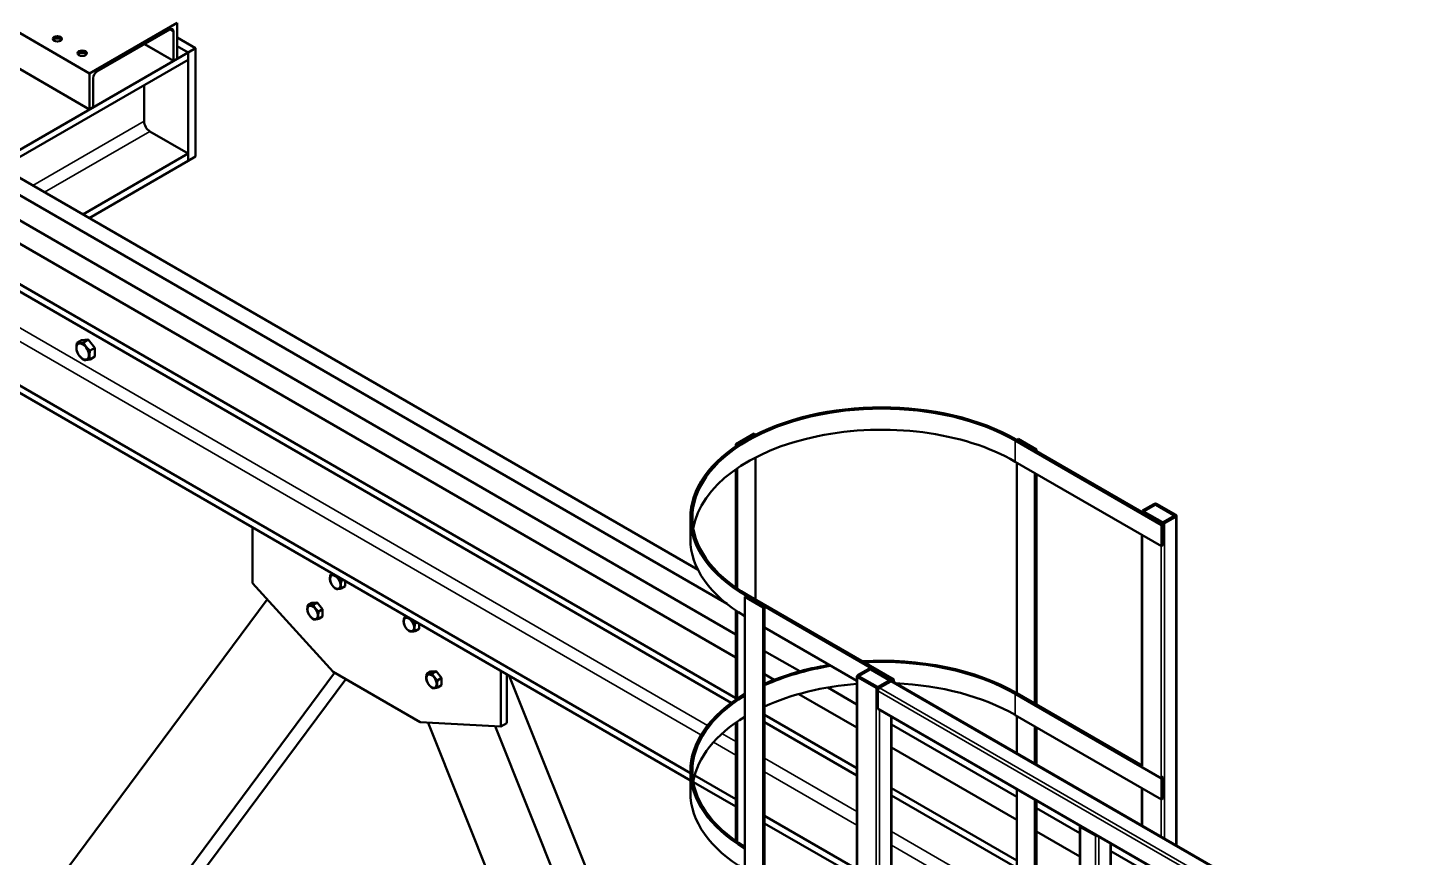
# Model space of a CAD drawing. Header units: millimetres. Extents: x 0 to 15979, y 0 to 11286.
# Drawn here: x 2648 to 5329, y 5915 to 7519 of the extents above; entities that cross this region are included whole.
import ezdxf

# ---------------------------------------------------------------- set-up
doc = ezdxf.new("R2010")
doc.units = ezdxf.units.MM
doc.header["$LTSCALE"] = 19
doc.layers.add('Видимые тонкие (ГОСТ)', color=7, linetype='Continuous', lineweight=35)
doc.layers.add('Видимый контур (ГОСТ)', color=7, linetype='Continuous', lineweight=50)

msp = doc.modelspace()

# ---------------------------------------------------------------- linework, layer by layer
at = {"layer": 'Видимые тонкие (ГОСТ)'}
for p, q in [((920.5, 7927.1), (3963.5, 6170.2)), ((909.2, 7907.5), (3950.5, 6151.6)), ((2922.3, 7515.9), (2929.7, 7511.6)), ((2874.3, 7488.2), (2929.7, 7456.2)), ((2872.8, 7338.4), (2657.5, 7214.1)), ((2884.1, 7318.8), (2680.1, 7201)), ((4561.7, 6722.5), (4558.9, 6720.9)), ((4558.9, 6720.9), (4558.9, 6680.1)), ((4807.5, 6584.3), (4807.5, 6583.1)), ((4829.4, 6597), (4829.4, 6596.2)), ((4831.5, 6597), (4831.5, 6596.2)), ((4867.6, 6576.2), (4867.6, 6574.9)), ((4869.7, 6573.7), (4869.7, 5938.4)), ((4847.8, 5951), (4847.8, 6561.1)), ((4805.3, 6537.8), (4805.3, 6092)), ((4841.4, 6517), (4841.4, 6071.2)), ((4038.5, 6420.4), (4041.3, 6422.1)), ((4277.8, 6278.6), (4277.8, 6277.7)), ((4280, 6278.6), (4280, 6277.7)), ((4253.8, 6263.5), (4253.8, 5602.4)), ((4255.9, 6265.9), (4255.9, 6264.7)), ((4316, 6257.7), (4316, 6256.5)), ((4318.1, 6255.3), (7921.2, 4175.1)), ((4289.9, 6242.6), (4289.9, 5581.6)), ((4293, 6237.1), (7921.2, 4142.4)), ((4296.2, 6242.6), (7921.2, 4149.7)), ((4561.7, 6232.6), (4558.9, 6231)), ((4558.9, 6231), (4558.9, 6190.2)), ((4293, 6203.6), (7921.2, 4108.9)), ((4296.2, 5752.7), (4296.2, 6200.3)), ((4318.1, 6187.6), (4318.1, 5765.4)), ((3991.3, 6154.2), (4018, 6138.7)), ((3974.8, 6137.6), (4018, 6112.6)), ((4073.8, 6106.5), (4252.5, 6003.3)), ((4073.8, 6080.4), (4252.5, 5977.2)), ((4805.3, 6047.9), (4805.3, 5975.5)), ((4841.4, 6027.1), (4841.4, 5954.7)), ((4319.5, 5964.7), (4561.7, 5824.8)), ((4685.1, 4933.4), (4685.1, 5973.6)), ((4714.1, 5182), (4714.1, 5956.9)), ((4720.5, 5507.8), (4720.5, 5955.3)), ((4319.5, 5938.5), (4561.7, 5798.7)), ((4742.4, 5520.4), (4742.4, 5942.7))]:
    msp.add_line(p, q, dxfattribs=at)
at = {"layer": 'Видимый контур (ГОСТ)'}
for p, q in [((945.6, 8169), (4001, 6404.9)), ((1013.5, 8163.2), (3945, 6470.7)), ((903.2, 8144.5), (4018, 6346.1)), ((903.2, 8099.6), (4018, 6301.2)), ((835.3, 8060.4), (4018, 6222.8)), ((835.3, 8046.1), (4009.2, 6213.6)), ((835.3, 7864.8), (3930.1, 6078)), ((835.3, 7850.5), (3930.1, 6063.7)), ((2588.9, 7533.7), (2767.1, 7430.8)), ((2767.1, 7430.8), (2936.8, 7528.8)), ((2922.3, 7515.9), (2781.6, 7434.6)), ((2929.7, 7456.2), (2929.7, 7511.6)), ((2936.8, 7528.8), (2936.8, 7459.4)), ((2873.7, 7487.8), (2929.8, 7455.4)), ((2972.2, 7479.8), (2936.8, 7500.2)), ((2958, 7471.7), (2936.8, 7483.9)), ((2958, 7471.7), (2936.8, 7483.9)), ((2958, 7471.7), (2586.1, 7256.9)), ((2588.9, 7464.3), (2767.1, 7361.4)), ((2958, 7457.4), (2597, 7249)), ((2929.8, 7455.4), (2936.8, 7459.4)), ((2972.2, 7479.8), (2958, 7471.7)), ((2958, 7457.4), (2958, 7471.7)), ((2958, 7261.8), (2958, 7471.7)), ((2972.2, 7270), (2972.2, 7479.8)), ((2767.1, 7361.4), (2767.1, 7430.8)), ((2774.2, 7421.8), (2774.2, 7366.3)), ((2872.8, 7338.4), (2872.8, 7408.2)), ((2767.1, 7361.4), (2774.1, 7365.5)), ((2958, 7276.1), (2884.1, 7318.8)), ((2958, 7276.1), (2754, 7158.3)), ((2958, 7261.8), (2958, 7276.1)), ((2972.2, 7270), (2958, 7261.8)), ((2958, 7261.8), (2766.4, 7151.2)), ((2742.8, 6909.7), (2751.9, 6914.9)), ((2751.9, 6914.9), (2764.6, 6916.1)), ((2755.5, 6910.8), (2764.6, 6916.1)), ((2764.6, 6916.1), (2777.4, 6900.2)), ((2768.3, 6895), (2777.4, 6900.2)), ((2777.4, 6900.2), (2777.4, 6883.3)), ((2768.3, 6878), (2777.4, 6883.3)), ((4053.3, 6734.4), (4018, 6714)), ((4056.2, 6732.7), (4020.8, 6712.3)), ((4053.3, 6734.4), (4056.2, 6732.7)), ((4056.2, 6732.1), (4056.2, 6732.7)), ((4018, 6714), (4018, 6709.7)), ((4018, 6714), (4020.8, 6712.3)), ((4020.8, 6712.3), (4020.8, 6711.6)), ((4558.9, 6720.9), (4841.8, 6557.6)), ((4561.7, 6722.5), (4564.6, 6724.2)), ((4561.7, 6722.5), (4844.6, 6559.2)), ((4561.7, 6722.5), (4597.1, 6702.1)), ((4564.6, 6724.2), (4599.9, 6703.8)), ((4056.2, 6413.5), (4056.2, 6688.2)), ((4841.8, 6516.8), (4558.9, 6680.1)), ((4561.7, 6232.6), (4561.7, 6678.4)), ((4597.1, 6702.1), (4599.9, 6703.8)), ((4599.9, 6703.8), (4599.9, 6700.5)), ((4018, 6665.3), (4018, 6436.9)), ((4020.8, 6667.2), (4020.8, 6434.9)), ((4597.1, 6658), (4597.1, 6212.2)), ((4599.9, 6656.4), (4599.9, 6210.6)), ((4805.3, 6585.6), (4827.3, 6598.2)), ((4833.6, 6598.2), (4869.7, 6577.4)), ((3930.1, 6571.5), (3930.1, 6530.7)), ((4804, 6582.6), (4804, 6583.7)), ((4841.4, 6561.1), (4805.3, 6581.9)), ((4829.4, 6597), (4807.5, 6584.3)), ((4807.5, 6583.1), (4843.5, 6562.3)), ((4829.7, 6596.4), (4808.5, 6584.1)), ((4808.5, 6583.3), (4808.5, 6584.1)), ((4808.5, 6582.5), (4808.5, 6583.3)), ((4808.5, 6583.3), (4843.9, 6562.9)), ((4829.7, 6596.4), (4831.1, 6596.4)), ((4866.5, 6576), (4831.1, 6596.4)), ((4867.6, 6576.2), (4831.5, 6597)), ((4845.3, 6562.9), (4866.5, 6575.2)), ((4845.6, 6562.3), (4867.6, 6574.9)), ((4869.7, 6573.7), (4847.8, 6561.1)), ((4866.5, 6576), (4866.5, 6575.2)), ((4866.5, 6575.2), (4866.5, 6574.3)), ((4871, 5937.6), (4871, 6575.6)), ((3082.5, 6553.1), (3082.5, 6445.3)), ((4844.6, 6559.2), (4841.8, 6557.6)), ((4841.8, 6557.6), (4841.8, 6516.8)), ((4845.3, 6562.9), (4843.9, 6562.9)), ((4843.9, 6562.9), (4843.9, 6562.1)), ((4844.6, 6518.4), (4844.6, 6559.2)), ((4845.3, 6562.1), (4845.3, 6562.9)), ((4804, 6092.8), (4804, 6538.6)), ((4844.6, 6518.4), (4841.8, 6516.8)), ((3233.3, 6461.3), (3237.4, 6463.7)), ((3082.5, 6445.3), (3238.5, 6273.6)), ((3254.5, 6449.1), (3258.6, 6451.4)), ((3254.5, 6434.9), (3262.1, 6439.3)), ((3262.1, 6449.4), (3262.1, 6439.3)), ((2660.4, 5807.6), (3111.2, 6413.7)), ((4035.7, 6418.8), (4038.5, 6420.4)), ((4035.7, 6418.8), (4071, 6398.4)), ((4035.7, 3880.3), (4035.7, 6418.8)), ((4321.3, 6257.1), (4038.5, 6420.4)), ((4038.5, 6420.4), (4073.8, 6400)), ((4324.2, 6258.8), (4041.3, 6422.1)), ((3189.6, 6402.6), (3197.2, 6406.9)), ((3197.2, 6406.9), (3207.8, 6407.9)), ((3200.2, 6403.5), (3207.8, 6407.9)), ((3207.8, 6407.9), (3218.4, 6394.7)), ((3210.8, 6390.3), (3218.4, 6394.7)), ((3218.4, 6394.7), (3218.4, 6380.6)), ((4018, 6392.5), (4018, 6219.8)), ((4020.8, 6390.5), (4020.8, 6221.7)), ((4071, 6398.4), (4073.8, 6400)), ((4071, 6398.4), (4071, 3859.9)), ((4073.8, 6400), (4073.8, 3861.5)), ((3210.8, 6376.2), (3218.4, 6380.6)), ((3376.1, 6378.9), (3380.1, 6381.3)), ((3397.3, 6366.7), (3401.3, 6369)), ((3397.3, 6352.5), (3404.9, 6356.9)), ((3404.9, 6367), (3404.9, 6356.9)), ((4252.5, 6256.1), (4073.8, 6359.2)), ((4073.8, 6313.9), (4141.8, 6274.7)), ((3563.3, 6167.7), (3563.3, 6275.5)), ((4253.8, 6267.1), (4275.7, 6279.8)), ((4277.8, 6278.6), (4255.9, 6265.9)), ((4278.2, 6277.9), (4257, 6265.7)), ((4278.2, 6277.9), (4279.6, 6277.9)), ((4315, 6257.5), (4279.6, 6277.9)), ((4316, 6257.7), (4280, 6278.6)), ((4282.1, 6279.8), (4318.1, 6259)), ((2795.8, 5672.6), (3241.5, 6271.9)), ((2813.9, 5655.7), (3263, 6259.5)), ((3238.5, 6273.6), (3407.3, 6176.1)), ((3419.8, 6269.7), (3427.4, 6274.1)), ((3427.4, 6274.1), (3438, 6275)), ((3430.4, 6270.6), (3438, 6275)), ((3438, 6275), (3448.6, 6261.8)), ((3441, 6257.4), (3448.6, 6261.8)), ((3448.6, 6261.8), (3448.6, 6247.7)), ((3574.6, 6269), (3574.6, 6174.3)), ((3579.3, 6266.2), (3931.5, 5386.1)), ((4073.8, 6269), (4092.3, 6258.3)), ((4252.5, 5604.5), (4252.5, 6265.3)), ((4289.9, 6242.6), (4253.8, 6263.5)), ((4255.9, 6264.7), (4292, 6243.9)), ((4257, 6264.9), (4257, 6265.7)), ((4257, 6264.1), (4257, 6264.9)), ((4257, 6264.9), (4292.3, 6244.5)), ((4293.7, 6244.5), (4315, 6256.7)), ((4294.1, 6243.9), (4316, 6256.5)), ((4318.1, 6255.3), (4296.2, 6242.6)), ((4318.1, 6255.3), (4296.2, 6242.6)), ((4315, 6257.5), (4315, 6256.7)), ((4315, 6256.7), (4315, 6255.9)), ((4319.5, 6255.7), (4319.5, 6257.1)), ((7921.2, 4176.6), (4320.4, 6255.5)), ((4321.3, 6257.1), (4324.2, 6258.8)), ((4321.3, 6255), (4321.3, 6257.1)), ((4324.2, 6253.3), (4324.2, 6258.8)), ((3441, 6243.3), (3448.6, 6247.7)), ((4140, 6230.8), (4252.5, 6165.8)), ((4196, 6243.3), (4252.5, 6210.7)), ((4292.3, 6244.5), (4292.3, 6243.7)), ((4293.7, 6244.5), (4292.3, 6244.5)), ((4293, 6237.1), (4293, 6203.6)), ((4293.7, 6243.7), (4293.7, 6244.5)), ((4558.9, 6231), (4841.8, 6067.7)), ((4561.7, 6232.6), (4805.3, 6092)), ((7921.2, 4107.4), (4294, 6201.6)), ((3407.3, 6176.1), (3563.3, 6167.7)), ((3422.7, 6175.3), (3872.7, 5050.8)), ((3552.4, 6168.3), (3981.2, 5096.6)), ((3574.6, 6174.3), (3563.3, 6167.7)), ((4018, 6175.4), (4018, 5947)), ((4020.8, 6177.3), (4020.8, 5945)), ((4073.8, 6190.6), (4252.5, 6087.4)), ((4073.8, 6176.3), (4252.5, 6073.2)), ((4319.5, 5765.8), (4319.5, 6186.9)), ((4319.5, 6172.1), (4561.7, 6032.2)), ((4841.8, 6026.9), (4558.9, 6190.2)), ((4561.7, 6116.2), (4561.7, 6188.5)), ((4597.1, 6168.1), (4597.1, 6095.8)), ((4599.9, 6166.5), (4599.9, 6094.1)), ((4319.5, 6127.2), (4561.7, 5987.3)), ((3930.1, 6081.6), (3930.1, 6040.8)), ((3938.5, 6073.2), (4018, 6027.3)), ((4841.4, 6071.1), (4844.6, 6069.3)), ((4844.6, 6069.3), (4841.8, 6067.7)), ((4841.8, 6067.7), (4841.8, 6026.9)), ((4844.6, 6028.5), (4844.6, 6069.3)), ((3936, 6060.3), (4018, 6013)), ((4319.5, 6048.8), (4561.7, 5908.9)), ((4319.5, 6034.5), (4561.7, 5894.6)), ((4561.7, 5626.3), (4561.7, 6047)), ((4804, 5976.3), (4804, 6048.7)), ((4597.1, 6026.6), (4597.1, 5605.9)), ((4599.9, 6024.9), (4599.9, 5604.2)), ((4599.9, 6010.1), (4683.8, 5961.7)), ((4844.6, 6028.5), (4841.8, 6026.9)), ((4073.8, 5995), (4252.5, 5891.9)), ((4073.8, 5980.7), (4252.5, 5877.6)), ((4599.9, 5965.2), (4683.8, 5916.8)), ((4683.8, 4935.2), (4683.8, 5975.4)), ((4714.1, 5956.9), (4685.1, 5973.6)), ((4743.7, 5520.9), (4743.7, 5941.9)), ((4743.7, 5927.1), (4794.4, 5897.9))]:
    msp.add_line(p, q, dxfattribs=at)
for centre, major_axis, start_param, end_param in [((2922.3, 7507.3), (5.25, 9.09), 5.497787, 7.068583), ((2704.9, 7493.2), (-9, 0), 3.597166, 5.827612), ((2753, 7465.5), (-9, 0), 3.597166, 5.827612), ((2934, 7458.6), (3, 5.2), 2.356194, 2.523643), ((2781.6, 7426.1), (-5.25, -9.09), 3.926991, 5.497787), ((2769.9, 7363.9), (-3, -5.2), 2.188746, 2.356194), ((2884.1, 7331.8), (-8, 13.9), 0.785398, 2.356194), ((4300.1, 6571.5), (-370, 0), 3.926991, 7.068583), ((4300.1, 6571.5), (-366, 0), 3.926991, 7.068583), ((4300.1, 6530.7), (-366, 0), 3.926991, 6.186435), ((4830.4, 6596.4), (4.5, 0), 0.785398, 2.356194), ((4830.4, 6596.4), (-1.5, 0), 3.926991, 5.497787), ((4808.5, 6583.7), (-4.5, 0), 5.497787, 7.068583), ((4808.5, 6583.7), (-1.5, 0), 5.497787, 7.068583), ((4866.5, 6575.6), (1.5, 0), 5.497787, 7.068583), ((4866.5, 6575.6), (4.5, 0), 5.497787, 7.068583), ((4844.6, 6562.9), (-4.5, 0), 0.785398, 2.356194), ((4844.6, 6562.9), (1.5, 0), 3.926991, 5.497787), ((4300.1, 6530.7), (-370, 0), 0, 0.774528), ((4300.1, 6081.6), (370, 0), 1.848131, 2.228817), ((4300.1, 6081.6), (366, 0), 1.842035, 2.237292), ((4300.1, 6081.6), (370, 0), 0.785398, 1.671505), ((4300.1, 6081.6), (366, 0), 0.785398, 1.662549), ((4278.9, 6277.9), (4.5, 0), 0.785398, 2.356194), ((4278.9, 6277.9), (-1.5, 0), 3.926991, 5.497787), ((4300.1, 6040.8), (-366, 0), 4.842905, 5.378885), ((4257, 6265.3), (-4.5, 0), 5.497787, 7.068583), ((4257, 6265.3), (-1.5, 0), 5.497787, 7.068583), ((4315, 6257.1), (1.5, 0), 5.497787, 7.068583), ((4315, 6257.1), (4.5, 0), 5.497787, 7.068583), ((4318.1, 6251.6), (2.25, 3.9), 0, 0.785398), ((4300.1, 6040.8), (-366, 0), 3.926991, 4.637816), ((4300.1, 6081.6), (-370, 0), 5.508657, 7.057713), ((4300.1, 6081.6), (-366, 0), 5.519891, 7.046479), ((4293, 6244.5), (-4.5, 0), 0.785398, 2.356194), ((4293, 6244.5), (1.5, 0), 3.926991, 5.497787), ((4296.2, 6239), (-2.25, -3.9), 3.926991, 5.497787), ((4296.2, 6205.5), (-2.25, -3.9), 5.497787, 6.283185), ((4300.1, 6040.8), (-366, 0), 5.519891, 6.186435), ((4300.1, 6040.8), (-370, 0), 0, 0.774528), ((4688.3, 5975.4), (-4.5, 0), 5.924866, 7.068583), ((4717.3, 5958.7), (-4.5, 0), 0.785398, 1.929116)]:
    msp.add_ellipse(centre, major_axis=major_axis, ratio=0.57735, start_param=start_param, end_param=end_param, dxfattribs=at)
for centre, major_axis in [((2704.9, 7497.8), (-9, 0)), ((2753, 7470), (-9, 0)), ((2754, 6893), (-8.6, 14.8)), ((3242.7, 6447.4), (-7.1, 12.3)), ((3199, 6388.6), (-7.1, 12.3)), ((3385.4, 6365), (-7.1, 12.3)), ((3429.1, 6255.8), (-7.1, 12.3))]:
    msp.add_ellipse(centre, major_axis=major_axis, ratio=0.57735, dxfattribs=at)
for points, weights in [([(2742.8, 6909.7), (2740.7, 6900), (2742.8, 6892.7)], [1.16025403784, 1.33974596216, 1.16025403784]), ([(2755.5, 6910.8), (2747, 6909), (2742.8, 6909.7)], [1.16025403784, 1.33974596216, 1.16025403784]), ([(2742.8, 6892.7), (2747, 6883.6), (2755.5, 6876.9)], [1.16025403784, 1.33974596216, 1.16025403784]), ([(2768.3, 6895), (2759.8, 6901.7), (2755.5, 6910.8)], [1.16025403784, 1.33974596216, 1.16025403784]), ([(2768.3, 6878), (2766.1, 6885.3), (2768.3, 6895)], [1.16025403784, 1.33974596216, 1.16025403784]), ([(2755.5, 6876.9), (2759.8, 6876.2), (2768.3, 6878)], [1.16025403784, 1.33974596216, 1.16025403784]), ([(3233.3, 6461.3), (3231.6, 6453.2), (3233.3, 6447.2)], [1.16025403784, 1.33974596216, 1.16025403784]), ([(3240.8, 6461.7), (3236.2, 6460.9), (3233.3, 6461.3)], [1.22094662022, 1.30106293687, 1.16025403784]), ([(3233.3, 6447.2), (3236.9, 6439.6), (3243.9, 6434)], [1.16025403784, 1.33974596216, 1.16025403784]), ([(3254.5, 6449.1), (3248.8, 6453.6), (3245.7, 6458.9)], [1.16025403784, 1.30106293687, 1.22094662022]), ([(3254.5, 6434.9), (3252.8, 6441), (3254.5, 6449.1)], [1.16025403784, 1.33974596216, 1.16025403784]), ([(3243.9, 6434), (3247.5, 6433.4), (3254.5, 6434.9)], [1.16025403784, 1.33974596216, 1.16025403784]), ([(3189.6, 6402.6), (3187.9, 6394.5), (3189.6, 6388.4)], [1.16025403784, 1.33974596216, 1.16025403784]), ([(3200.2, 6403.5), (3193.2, 6402), (3189.6, 6402.6)], [1.16025403784, 1.33974596216, 1.16025403784]), ([(3189.6, 6388.4), (3193.2, 6380.8), (3200.2, 6375.2)], [1.16025403784, 1.33974596216, 1.16025403784]), ([(3210.8, 6390.3), (3203.8, 6395.9), (3200.2, 6403.5)], [1.16025403784, 1.33974596216, 1.16025403784]), ([(3210.8, 6376.2), (3209.1, 6382.2), (3210.8, 6390.3)], [1.16025403784, 1.33974596216, 1.16025403784]), ([(3200.2, 6375.2), (3203.8, 6374.7), (3210.8, 6376.2)], [1.16025403784, 1.33974596216, 1.16025403784]), ([(3376.1, 6378.9), (3374.3, 6370.8), (3376.1, 6364.8)], [1.16025403784, 1.33974596216, 1.16025403784]), ([(3383.6, 6379.3), (3378.9, 6378.5), (3376.1, 6378.9)], [1.22094662021, 1.30106293688, 1.16025403784]), ([(3376.1, 6364.8), (3379.6, 6357.1), (3386.7, 6351.6)], [1.16025403784, 1.33974596216, 1.16025403784]), ([(3397.3, 6366.7), (3391.6, 6371.2), (3388.5, 6376.4)], [1.16025403784, 1.30106293688, 1.22094662021]), ([(3397.3, 6352.5), (3395.5, 6358.6), (3397.3, 6366.7)], [1.16025403784, 1.33974596216, 1.16025403784]), ([(3386.7, 6351.6), (3390.2, 6351), (3397.3, 6352.5)], [1.16025403784, 1.33974596216, 1.16025403784]), ([(3419.8, 6269.7), (3418, 6261.6), (3419.8, 6255.6)], [1.16025403784, 1.33974596216, 1.16025403784]), ([(3430.4, 6270.6), (3423.3, 6269.1), (3419.8, 6269.7)], [1.16025403784, 1.33974596216, 1.16025403784]), ([(3419.8, 6255.6), (3423.3, 6247.9), (3430.4, 6242.4)], [1.16025403784, 1.33974596216, 1.16025403784]), ([(3441, 6257.4), (3433.9, 6263), (3430.4, 6270.6)], [1.16025403784, 1.33974596216, 1.16025403784]), ([(3441, 6243.3), (3439.2, 6249.4), (3441, 6257.4)], [1.16025403784, 1.33974596216, 1.16025403784]), ([(3430.4, 6242.4), (3433.9, 6241.8), (3441, 6243.3)], [1.16025403784, 1.33974596216, 1.16025403784])]:
    msp.add_rational_spline(points, weights, degree=2, dxfattribs=at)

doc.saveas('drawing.dxf')
